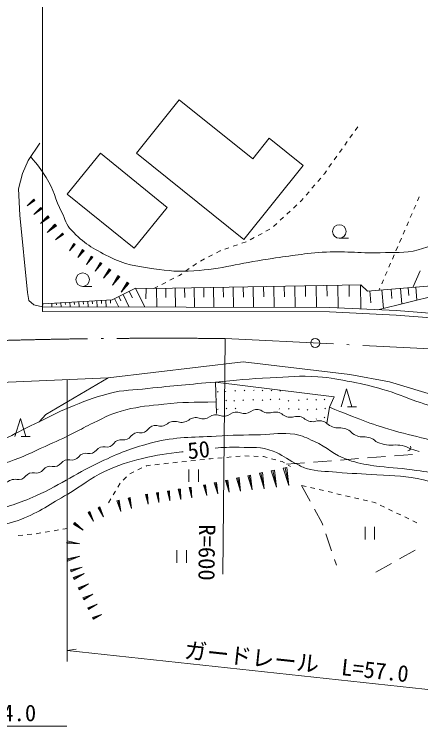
# Model space of a CAD drawing. Units: millimetres, scale not verified. Extents: x 40000 to 680000, y 20000 to 380000.
# Drawn here: x 429184 to 474196, y 259858 to 339386 of the extents above; entities that cross this region are included whole.
import ezdxf
from ezdxf.enums import TextEntityAlignment as Align

# ---------------------------------------------------------------- set-up
doc = ezdxf.new("R2010")
doc.units = ezdxf.units.MM
doc.header["$LTSCALE"] = 1000
doc.linetypes.add('LONG_DASHED_DOTTED', pattern=[15.25, 12, -1.5, 0.25, -1.5])
for name, color, linetype, lineweight in [('M-BGD', 7, 'Continuous', 13), ('M-BMK', 7, 'LONG_DASHED_DOTTED', 13), ('M-STR-HTXT', 7, 'Continuous', 13)]:
    doc.layers.add(name, color=color, linetype=linetype, lineweight=lineweight)
doc.styles.add('ＭＳ ゴシック', font='')
doc.styles.get('ＭＳ ゴシック').set_extended_font_data('MS Gothic')

msp = doc.modelspace()

# ---------------------------------------------------------------- linework, layer by layer
at = {"layer": 'M-BGD'}
for p, q in [((466942, 326525), (467232, 326932)), ((466361, 325711), (466652, 326118)), ((465781, 324896), (466071, 325303)), ((465200, 324082), (465490, 324489)), ((464619, 323268), (464910, 323675)), ((464039, 322454), (464329, 322861)), ((463450, 321646), (463527, 321737)), ((463527, 321737), (463748, 322047)), ((462152, 320125), (462476, 320505)), ((462801, 320885), (463125, 321266)), ((461502, 319364), (461827, 319744)), ((431324, 318925), (430599, 318175)), ((431324, 318925), (431458, 318767)), ((461000, 318776), (461178, 318984)), ((474043, 319182), (473845, 318723)), ((431391, 318846), (430599, 318175)), ((431458, 318767), (430599, 318175)), ((460101, 317942), (460467, 318282)), ((460834, 318622), (461000, 318776)), ((473647, 318264), (473448, 317805)), ((432100, 318009), (431327, 317209)), ((432171, 317924), (431327, 317209)), ((432243, 317840), (431327, 317209)), ((432100, 318009), (432243, 317840)), ((459367, 317263), (459734, 317602)), ((473250, 317346), (473052, 316887)), ((432885, 317082), (432063, 316232)), ((432961, 316993), (432063, 316232)), ((433037, 316903), (432063, 316232)), ((432885, 317082), (433037, 316903)), ((458633, 316583), (459000, 316923)), ((433679, 316145), (432808, 315244)), ((433760, 316050), (432808, 315244)), ((433840, 315955), (432808, 315244)), ((433679, 316145), (433840, 315955)), ((457900, 315903), (458267, 316243)), ((472853, 316428), (472655, 315969)), ((434499, 315178), (433755, 314409)), ((434567, 315097), (433755, 314409)), ((434636, 315016), (433755, 314409)), ((434499, 315178), (434636, 315016)), ((456180, 314899), (456621, 315135)), ((457062, 315370), (457503, 315605)), ((472457, 315510), (472258, 315051)), ((454375, 314049), (454847, 314214)), ((455298, 314429), (455739, 314664)), ((465186, 314601), (466186, 314601)), ((472060, 314592), (471862, 314133)), ((435779, 314034), (435287, 313193)), ((435858, 313977), (435287, 313193)), ((435936, 313920), (435287, 313193)), ((435779, 314034), (435936, 313920)), ((452487, 313390), (452959, 313554)), ((453431, 313719), (453903, 313884)), ((471663, 313674), (471465, 313215)), ((436740, 313334), (436223, 312450)), ((436823, 313274), (436223, 312450)), ((436905, 313214), (436223, 312450)), ((436740, 313334), (436905, 313214)), ((437710, 312628), (437166, 311701)), ((437796, 312565), (437166, 311701)), ((437710, 312628), (437882, 312502)), ((450685, 312532), (451128, 312765)), ((451570, 312997), (451984, 313214)), ((451984, 313214), (452015, 313225)), ((471267, 312756), (471068, 312297)), ((437882, 312502), (437166, 311701)), ((438687, 311917), (438118, 310945)), ((438777, 311851), (438118, 310945)), ((438868, 311785), (438118, 310945)), ((438687, 311917), (438868, 311785)), ((448963, 311523), (449373, 311809)), ((449799, 312068), (450242, 312300)), ((470870, 311838), (470671, 311379)), ((439672, 311199), (439077, 310183)), ((439767, 311130), (439077, 310183)), ((439861, 311061), (439077, 310183)), ((439672, 311199), (439861, 311061)), ((448143, 310950), (448553, 311236)), ((473348, 309162), (474153, 310993)), ((440666, 310476), (440045, 309415)), ((440764, 310404), (440045, 309415)), ((440863, 310332), (440045, 309415)), ((440666, 310476), (440863, 310332)), ((446420, 309943), (446865, 310172)), ((447309, 310400), (447484, 310490)), ((447484, 310490), (447733, 310664)), ((470473, 310920), (470275, 310461)), ((441667, 309746), (441020, 308641)), ((441771, 309671), (441020, 308641)), ((441874, 309596), (441020, 308641)), ((441667, 309746), (441874, 309596)), ((445530, 309486), (445975, 309715)), ((463814, 309374), (463835, 308168)), ((465020, 309395), (465065, 306892)), ((466272, 309418), (466294, 308166)), ((467523, 309440), (467571, 306771)), ((469467, 306680), (482465, 309914)), ((470076, 310002), (469878, 309543)), ((436753, 309264), (437753, 309264)), ((441918, 308714), (442259, 308018)), ((442615, 309055), (443632, 306976)), ((443772, 309041), (443757, 307883)), ((444641, 309029), (445086, 309258)), ((444929, 309034), (444966, 306974)), ((445959, 309053), (445978, 308023)), ((446989, 309071), (447027, 306970)), ((448040, 309090), (448059, 308040)), ((449091, 309109), (449129, 306966)), ((450163, 309128), (450182, 308057)), ((451234, 309148), (451274, 306962)), ((452327, 309167), (452347, 308074)), ((453420, 309187), (453460, 306957)), ((454535, 309207), (454555, 308092)), ((455650, 309227), (455691, 306953)), ((456787, 309247), (456807, 308111)), ((457923, 309268), (457965, 306949)), ((459083, 309289), (459104, 308129)), ((460242, 309309), (460285, 306944)), ((461425, 309331), (461446, 308148)), ((462608, 309352), (462651, 306940)), ((468577, 308768), (468687, 307438)), ((469680, 309084), (469579, 308851)), ((469908, 308878), (470076, 306831)), ((470931, 308963), (471015, 307939)), ((471954, 309047), (472096, 307334)), ((472811, 309118), (472882, 308261)), ((473667, 309188), (473786, 307754)), ((440287, 307916), (440744, 306982)), ((440754, 308145), (440983, 307678)), ((441221, 308373), (441903, 306980)), ((432284, 306498), (432285, 306998)), ((433329, 307387), (433353, 306996)), ((433828, 307417), (433840, 307221)), ((434328, 307446), (434354, 306994)), ((434827, 307476), (434840, 307250)), ((435326, 307506), (435356, 306992)), ((435825, 307535), (435840, 307279)), ((436324, 307565), (436358, 306990)), ((436823, 307594), (436840, 307307)), ((437322, 307624), (437360, 306989)), ((437821, 307654), (437840, 307336)), ((438321, 307683), (438362, 306987)), ((438820, 307713), (438840, 307365)), ((439319, 307743), (439364, 306985)), ((439818, 307772), (439840, 307393)), ((451691, 297557), (451762, 297627)), ((452560, 297589), (452631, 297660)), ((453595, 297671), (453666, 297742)), ((454645, 297703), (454716, 297773)), ((455667, 297722), (455738, 297793)), ((456630, 297714), (456700, 297785)), ((457648, 297694), (457719, 297765)), ((458586, 297677), (458657, 297747)), ((465379, 295942), (465979, 297942)), ((465979, 297942), (466579, 295942)), ((451529, 296743), (451577, 296790)), ((452601, 296582), (452672, 296653)), ((454511, 296644), (454582, 296715)), ((455594, 296664), (455664, 296735)), ((456640, 296619), (456711, 296690)), ((457528, 296725), (457599, 296796)), ((458523, 296734), (458594, 296805)), ((460672, 296634), (460742, 296705)), ((461580, 296729), (461650, 296800)), ((462575, 296665), (462645, 296736)), ((463512, 296717), (463583, 296788)), ((453495, 296565), (453565, 296636)), ((459511, 296555), (459581, 296626)), ((466079, 295942), (467079, 295942)), ((451675, 295620), (451746, 295691)), ((452659, 295715), (452730, 295786)), ((453661, 295708), (453732, 295779)), ((458520, 295686), (458573, 295739)), ((459563, 295661), (459633, 295731)), ((460655, 295637), (460726, 295708)), ((461616, 295550), (461687, 295621)), ((462619, 295630), (462690, 295700)), ((463570, 295705), (463640, 295776)), ((429247, 292657), (429847, 294657)), ((429847, 294657), (430447, 292657)), ((462629, 294566), (462673, 294610)), ((463505, 294705), (463575, 294776)), ((429947, 292657), (430947, 292657)), ((473080, 291286), (474032, 290980)), ((451724, 290249), (452221, 290295)), ((452719, 290340), (453217, 290386)), ((453715, 290432), (454213, 290477)), ((454712, 290494), (455212, 290479)), ((455711, 290464), (456211, 290449)), ((456711, 290433), (456769, 290431)), ((456769, 290431), (457196, 290316)), ((468301, 290274), (470295, 290427)), ((471292, 290504), (473286, 290658)), ((444762, 289515), (445259, 289575)), ((445755, 289634), (445976, 289661)), ((445976, 289661), (446252, 289689)), ((446750, 289741), (447247, 289793)), ((447744, 289845), (448241, 289897)), ((448739, 289949), (449236, 290000)), ((449733, 290052), (450231, 290104)), ((450728, 290156), (450905, 290174)), ((450905, 290174), (451226, 290204)), ((457678, 290186), (458161, 290056)), ((458644, 289926), (458848, 289871)), ((458848, 289871), (459096, 289722)), ((459327, 289583), (461321, 289737)), ((462318, 289814), (464312, 289967)), ((465309, 290044), (467303, 290197)), ((441982, 288516), (442423, 288728)), ((442874, 288945), (443324, 289162)), ((443775, 289378), (443827, 289404)), ((443827, 289404), (444266, 289456)), ((448527, 289009), (448527, 287609)), ((449577, 289009), (449577, 287609)), ((457641, 288855), (458015, 288934)), ((457641, 288855), (458225, 287027)), ((457828, 288894), (458225, 287027)), ((458015, 288934), (458225, 287027)), ((458983, 289140), (459376, 289224)), ((458983, 289140), (459598, 287215)), ((459180, 289182), (459598, 287215)), ((459376, 289224), (459598, 287215)), ((459524, 289465), (459783, 289310)), ((441251, 287818), (441613, 288163)), ((441974, 288509), (441982, 288516)), ((453788, 288035), (454079, 288097)), ((453788, 288035), (454243, 286611)), ((453933, 288066), (454243, 286611)), ((454079, 288097), (454243, 286611)), ((455042, 288302), (455362, 288370)), ((455042, 288302), (455542, 286736)), ((455202, 288336), (455542, 286736)), ((455362, 288370), (455542, 286736)), ((456326, 288575), (456675, 288649)), ((456326, 288575), (456872, 286864)), ((456500, 288612), (456872, 286864)), ((456675, 288649), (456872, 286864)), ((440646, 287034), (440902, 287463)), ((450132, 287258), (450367, 287308)), ((450132, 287258), (450499, 286107)), ((450249, 287283), (450499, 286107)), ((450367, 287308), (450499, 286107)), ((451338, 287514), (451587, 287567)), ((451338, 287514), (451728, 286292)), ((451463, 287541), (451728, 286292)), ((451587, 287567), (451728, 286292)), ((452558, 287774), (452823, 287830)), ((452558, 287774), (452972, 286480)), ((452691, 287802), (452972, 286480)), ((452823, 287830), (452972, 286480)), ((461014, 287227), (461969, 285469)), ((461014, 287227), (461501, 287113)), ((440134, 286174), (440390, 286604)), ((444926, 286425), (445148, 286459)), ((444926, 286425), (445207, 285334)), ((445037, 286442), (445207, 285334)), ((445148, 286459), (445207, 285334)), ((446135, 286611), (446359, 286645)), ((446135, 286611), (446419, 285506)), ((446247, 286628), (446419, 285506)), ((446359, 286645), (446419, 285506)), ((447346, 286797), (447573, 286831)), ((447346, 286797), (447634, 285678)), ((447460, 286814), (447634, 285678)), ((447573, 286831), (447634, 285678)), ((448561, 286983), (448790, 287018)), ((448561, 286983), (448851, 285858)), ((448676, 287000), (448851, 285858)), ((448790, 287018), (448851, 285858)), ((461988, 286999), (462475, 286885)), ((462962, 286771), (463449, 286657)), ((463935, 286543), (464422, 286429)), ((464909, 286315), (465396, 286201)), ((439622, 285315), (439878, 285745)), ((440550, 285540), (440797, 285600)), ((440550, 285540), (440973, 284333)), ((440674, 285570), (440973, 284333)), ((440797, 285600), (440973, 284333)), ((441774, 285837), (442011, 285894)), ((441774, 285837), (442180, 284681)), ((441893, 285866), (442180, 284681)), ((442011, 285894), (442180, 284681)), ((443720, 286240), (443939, 286274)), ((443720, 286240), (443998, 285163)), ((443830, 286257), (443998, 285163)), ((443939, 286274), (443998, 285163)), ((465883, 286087), (466370, 285973)), ((466856, 285859), (467343, 285745)), ((467830, 285631), (468317, 285517)), ((438459, 284767), (438671, 284867)), ((438459, 284767), (439066, 283755)), ((438565, 284817), (439066, 283755)), ((438671, 284867), (439066, 283755)), ((468804, 285403), (469124, 285328)), ((469124, 285328), (469278, 285254)), ((469729, 285037), (470180, 284821)), ((437358, 284248), (437560, 284343)), ((437358, 284248), (437935, 283285)), ((437459, 284295), (437935, 283285)), ((437560, 284343), (437935, 283285)), ((462446, 284591), (463273, 283069)), ((470631, 284605), (471082, 284389)), ((471532, 284173), (471983, 283957)), ((435744, 282932), (435897, 283127)), ((435897, 283127), (436798, 282262)), ((472434, 283740), (472885, 283524)), ((473336, 283308), (473787, 283092)), ((434567, 282378), (435060, 282461)), ((435744, 282932), (436798, 282262)), ((435820, 283029), (436798, 282262)), ((463273, 283069), (463359, 282815)), ((468045, 282645), (468045, 281245)), ((469095, 282645), (469095, 281245)), ((429618, 281687), (430115, 281735)), ((430613, 281783), (431111, 281831)), ((431608, 281885), (432101, 281967)), ((432594, 282050), (433087, 282132)), ((433580, 282214), (434074, 282296)), ((463682, 281868), (464327, 279975)), ((435006, 280822), (435045, 281101)), ((435006, 280822), (436420, 280766)), ((435026, 280961), (436420, 280766)), ((435045, 281101), (436420, 280766)), ((447192, 280065), (447192, 278665)), ((448242, 280065), (448242, 278665)), ((471849, 279086), (473597, 280057)), ((435025, 279113), (436428, 279408)), ((435068, 278977), (436428, 279408)), ((435111, 278841), (436428, 279408)), ((435111, 278841), (435025, 279113)), ((464649, 279029), (464864, 278399)), ((469226, 277629), (470975, 278600)), ((435410, 277897), (436713, 278171)), ((435490, 277645), (435410, 277897)), ((435450, 277771), (436713, 278171)), ((435490, 277645), (436713, 278171)), ((435690, 277034), (436924, 277489)), ((435805, 276799), (435690, 277034)), ((435747, 276917), (436924, 277489)), ((435805, 276799), (436924, 277489)), ((436239, 275906), (437408, 276337)), ((436293, 275794), (437408, 276337)), ((436348, 275683), (437408, 276337)), ((436348, 275683), (436239, 275906)), ((436782, 274790), (437888, 275197)), ((436833, 274684), (437888, 275197)), ((436885, 274579), (437888, 275197)), ((436885, 274579), (436782, 274790)), ((437319, 273686), (438362, 274070)), ((437416, 273487), (437319, 273686)), ((437368, 273586), (438362, 274070)), ((437416, 273487), (438362, 274070)), ((437851, 272594), (438831, 272955)), ((437896, 272500), (438831, 272955)), ((437942, 272407), (438831, 272955)), ((437942, 272407), (437851, 272594))]:
    msp.add_line(p, q, dxfattribs=at)
at = {"layer": 'M-BGD', "lineweight": 18}
for points in [[(454606, 314462), (442699, 324009), (447447, 329931), (455589, 323403), (457421, 325688), (461186, 322669)], [(435052, 319492), (442442, 313487), (446119, 318012), (438728, 324017)]]:
    msp.add_lwpolyline(points, close=True, dxfattribs=at)
at = {"layer": 'M-BGD'}
for points in [[(432285, 306998), (431328, 307232), (430790, 307699), (430627, 308587), (429797, 317147), (429645, 320062), (430070, 321763), (430708, 323221), (432014, 325134)], [(432285, 306998), (432331, 307328), (440017, 307784), (442615, 309056), (444641, 309029), (467585, 309441), (468308, 308746), (482465, 309914), (484567, 308279), (495361, 307505), (514016, 305970), (516357, 313694), (518055, 319656), (519121, 323762)], [(432285, 306998), (464126, 306937), (471509, 306582), (480234, 305910), (490104, 305200), (497211, 304489), (509449, 303390), (517661, 302415)], [(432284, 306498), (464114, 306437), (471478, 306083), (480197, 305412), (490061, 304702), (497163, 303991), (509397, 302893), (517602, 301918)], [(483281, 291232), (494157, 290631), (493890, 291766), (474274, 297637), (470737, 298705), (466334, 299505), (454524, 300906), (439563, 299154), (432654, 295074), (431943, 294284)], [(439563, 299154), (375712, 296388), (350157, 290718), (349657, 290719), (345159, 289802), (329413, 287934), (325524, 285478), (323471, 281886), (323668, 280464), (324774, 277543), (334048, 257993), (345722, 247657)], [(451593, 295199), (451450, 298670), (464630, 297047), (464110, 295882), (463808, 294098)]]:
    msp.add_lwpolyline(points, dxfattribs=at)
for centre in [(465186, 315351), (436753, 310014)]:
    msp.add_circle(centre, 750, dxfattribs=at)
at = {"layer": 'M-BGD', "lineweight": 18}
for centre, radius, start, end in [((451512, 293879), 1171, 67.96765, 126.60039), ((452391, 296050), 1171, 247.96765, 306.60039), ((453788, 294170), 1171, 67.96765, 126.60039), ((454667, 296341), 1171, 247.96765, 306.60039), ((456063, 294460), 1171, 67.96765, 126.60039), ((457346, 296611), 1359, 231.61737, 285.9647), ((458094, 293998), 1359, 51.61737, 105.9647), ((459782, 296129), 1359, 231.61737, 285.9647), ((446917, 293056), 1271, 71.75225, 127.97937), ((447714, 295470), 1271, 251.75225, 307.97937), ((449278, 293466), 1271, 71.75225, 127.97937), ((450116, 295759), 1171, 247.96765, 306.60039), ((460529, 293516), 1359, 51.61737, 105.9647), ((462217, 295646), 1359, 231.61737, 285.9647), ((462964, 293033), 1359, 51.61737, 105.9647), ((444788, 292912), 955, 79.96633, 145.05331), ((445353, 295060), 1271, 251.75225, 307.97937), ((465059, 295410), 1813, 226.36825, 273.30983), ((465269, 291791), 1813, 46.36825, 93.30983), ((441323, 293219), 955, 259.96633, 325.05331), ((442889, 292125), 955, 79.96633, 145.05331), ((443222, 294006), 955, 259.96633, 325.05331), ((467771, 294415), 1813, 226.36825, 273.30983), ((439424, 292432), 955, 259.96633, 325.05331), ((440990, 291338), 955, 79.96633, 145.05331), ((467980, 290795), 1813, 46.36825, 93.30983), ((470851, 294985), 3302, 240.62235, 275.2925), ((437500, 291735), 983, 258.06434, 322.19064), ((439054, 290529), 983, 78.06434, 142.19064), ((471460, 288408), 3302, 60.62235, 95.2925), ((435540, 291016), 983, 258.06434, 322.19064), ((437094, 289811), 983, 78.06434, 142.19064), ((433579, 290298), 983, 258.06434, 322.19064), ((435133, 289092), 983, 78.06434, 142.19064), ((431619, 289579), 983, 258.06434, 322.19064), ((433173, 288374), 983, 78.06434, 142.19064), ((429282, 286452), 1457, 83.17029, 135.62534), ((429658, 288861), 983, 258.06434, 322.19064), ((431212, 287655), 983, 78.06434, 142.19064)]:
    msp.add_arc(centre, radius, start, end, dxfattribs=at)
at = {"layer": 'M-BGD'}
for points, knots in [([(430989, 323632), (431843, 322638), (432106, 322278), (432705, 321330), (433589, 319929), (433692, 318938), (434442, 317461), (434839, 316680), (434902, 316120), (435508, 315487), (436877, 314055), (437882, 313452), (439653, 312565), (441453, 311664), (442635, 311505), (444628, 311223), (446340, 310981), (447324, 310871), (449050, 310986), (452305, 311204), (454071, 311823), (457301, 312289), (459639, 312627), (460946, 312867), (463302, 313039), (465793, 313222), (467201, 312917), (469698, 313000), (471351, 313054), (472324, 312886), (473922, 313316), (475308, 313688), (476120, 313996), (477238, 314895), (479057, 316357), (479704, 317592), (481028, 319514), (482301, 321360), (483068, 322383), (484029, 324409), (485290, 327070), (486008, 328589), (486753, 331437), (487121, 332842), (487328, 333656), (487345, 335109), (487363, 336572), (487216, 337192), (486832, 338820)], [0, 0, 0, 0, 1, 1, 1, 2, 2, 2, 3, 3, 3, 4, 4, 4, 5, 5, 5, 6, 6, 6, 7, 7, 7, 8, 8, 8, 9, 9, 9, 10, 10, 10, 11, 11, 11, 12, 12, 12, 13, 13, 13, 14, 14, 14, 15, 15, 15, 16, 16, 16, 16]), ([(373101, 267348), (375169, 267459), (375866, 267511), (377618, 267297), (379206, 267103), (380041, 266677), (381621, 266425), (382517, 266282), (383023, 266164), (383931, 266168), (385301, 266174), (386102, 266154), (387421, 266527), (389069, 266994), (389844, 267682), (391270, 268631), (392740, 269610), (393423, 270352), (394760, 271506), (396114, 272674), (396704, 273530), (398147, 274585), (399858, 275836), (401043, 276179), (402869, 277254), (404426, 278170), (405465, 278470), (406806, 279679), (407663, 280452), (407993, 281037), (408675, 281969), (409807, 283517), (410148, 284607), (411431, 286033), (412475, 287194), (413264, 287685), (414655, 288393), (416360, 289261), (417473, 289392), (419327, 289865), (421505, 290420), (422835, 290315), (424957, 291056), (427795, 292047), (429223, 293005), (431943, 294284), (433212, 294881), (433894, 295278), (435184, 295827), (436898, 296557), (437883, 296933), (439685, 297407), (441324, 297838), (442304, 297768), (443988, 297959), (446897, 298289), (448533, 298415), (451450, 298670), (453827, 298878), (455157, 299034), (457540, 299143), (459591, 299238), (460746, 299410), (462794, 299265), (464290, 299159), (465119, 298978), (466590, 298688), (467942, 298421), (468702, 298265), (470022, 297868), (471516, 297418), (472314, 297045), (473788, 296532), (475966, 295772), (477185, 295343), (479376, 294618), (481302, 293981), (482411, 293711), (484326, 293039), (485448, 292645), (486067, 292396), (487180, 291976), (487774, 291752), (488231, 291828), (488699, 291399), (488886, 291228), (488978, 291142), (489126, 290909)], [0, 0, 0, 0, 1, 1, 1, 2, 2, 2, 3, 3, 3, 4, 4, 4, 5, 5, 5, 6, 6, 6, 7, 7, 7, 8, 8, 8, 9, 9, 9, 10, 10, 10, 11, 11, 11, 12, 12, 12, 13, 13, 13, 14, 14, 14, 15, 15, 15, 16, 16, 16, 17, 17, 17, 18, 18, 18, 19, 19, 19, 20, 20, 20, 21, 21, 21, 22, 22, 22, 23, 23, 23, 24, 24, 24, 25, 25, 25, 26, 26, 26, 27, 27, 27, 28, 28, 28, 29, 29, 29, 29]), ([(409414, 280285), (411048, 281733), (411523, 282175), (412992, 283234), (414214, 284115), (414932, 284565), (416225, 285338), (417480, 286089), (418168, 286553), (419510, 287135), (421138, 287842), (422121, 288062), (423821, 288572), (425670, 289127), (426767, 289232), (428594, 289855), (430201, 290403), (431045, 290862), (432598, 291549), (433853, 292103), (434551, 292426), (435780, 293037), (436631, 293460), (437073, 293765), (437935, 294166), (439306, 294804), (440059, 295249), (441528, 295603), (443143, 295992), (444085, 296042), (445737, 296219), (448011, 296464), (448821, 296444), (451588, 296476)], [0, 0, 0, 0, 1, 1, 1, 2, 2, 2, 3, 3, 3, 4, 4, 4, 5, 5, 5, 6, 6, 6, 7, 7, 7, 8, 8, 8, 9, 9, 9, 10, 10, 10, 11, 11, 11, 11]), ([(464110, 295882), (467418, 294563), (468360, 294131), (471183, 293309), (472818, 292834), (473765, 292677), (475404, 292216), (476585, 291884), (477258, 291725), (478411, 291305), (480219, 290647), (480836, 290245), (482833, 289133)], [0, 0, 0, 0, 1, 1, 1, 2, 2, 2, 3, 3, 3, 4, 4, 4, 4]), ([(411604, 275701), (413214, 277717), (413794, 278519), (415607, 279858), (417123, 280978), (418094, 281451), (419816, 282219), (422306, 283329), (423903, 283404), (426488, 284272), (428483, 284942), (429651, 285200), (431569, 286068), (434600, 287440), (436087, 288639), (439114, 290020), (441150, 290949), (442335, 291413), (444503, 291970), (447177, 292658), (448779, 292507), (451534, 292689), (453455, 292816), (454536, 292804), (456461, 292843), (457945, 292873), (458793, 293120), (460259, 292894), (461124, 292761), (461559, 292470), (462363, 292124), (463916, 291457), (464558, 290585), (466161, 290053), (467246, 289693), (467887, 289588), (469016, 289415), (470667, 289162), (471615, 289197), (473268, 288959), (474523, 288779), (475239, 288704), (476457, 288352), (477684, 287997), (478392, 287784), (479494, 287137), (480804, 286368), (481364, 285680), (482531, 284708), (483758, 283684), (484274, 282883), (485628, 282035), (487120, 281101), (488067, 280668), (489789, 280304), (491636, 279914), (492733, 279979), (494618, 280091), (495991, 280174), (496750, 280337), (498110, 280547), (500756, 280957), (502212, 281345), (504852, 281792), (510827, 282804), (514186, 283299), (520189, 284131), (522354, 284431), (523582, 284489), (525746, 284799), (527570, 285060), (528588, 285244), (530393, 285619), (532456, 286047), (533144, 286241), (535630, 286911)], [0, 0, 0, 0, 1, 1, 1, 2, 2, 2, 3, 3, 3, 4, 4, 4, 5, 5, 5, 6, 6, 6, 7, 7, 7, 8, 8, 8, 9, 9, 9, 10, 10, 10, 11, 11, 11, 12, 12, 12, 13, 13, 13, 14, 14, 14, 15, 15, 15, 16, 16, 16, 17, 17, 17, 18, 18, 18, 19, 19, 19, 20, 20, 20, 21, 21, 21, 22, 22, 22, 23, 23, 23, 24, 24, 24, 25, 25, 25, 25])]:
    msp.add_open_spline(points, degree=3, knots=knots, dxfattribs=at)
at = {"layer": 'M-BGD', "lineweight": 18}
for points, knots in [([(451444, 291371), (452247, 291435), (453084, 291465), (454106, 291449), (455581, 291425), (456479, 291541), (457857, 291014), (458856, 290632), (459309, 290190), (460265, 289712), (460752, 289468), (461003, 289265), (461528, 289119), (462802, 288767), (463570, 288822), (464884, 288685), (466621, 288504), (467606, 288560), (469345, 288409), (471369, 288232), (472544, 288340), (474517, 287856), (476756, 287307), (478075, 286945), (480005, 285685), (481613, 284635), (482083, 283510), (483598, 282329), (484599, 281548), (485159, 281064), (486322, 280552), (487859, 279876), (488810, 279685), (490467, 279407), (492462, 279074), (493622, 279024), (495639, 279170), (497586, 279312), (498652, 279617), (500574, 279960), (503236, 280436), (504690, 280908), (507365, 281302), (510158, 281714), (511736, 281858), (514550, 282092), (517767, 282360), (519574, 282496), (522801, 282566), (526024, 282635), (527832, 282540), (531053, 282408), (534449, 282268), (536356, 282194), (539738, 281855), (542980, 281530), (544767, 281111), (547990, 280631), (552784, 279917), (554282, 279690), (560260, 278789)], [0, 0, 0, 0, 1, 1, 1, 2, 2, 2, 3, 3, 3, 4, 4, 4, 5, 5, 5, 6, 6, 6, 7, 7, 7, 8, 8, 8, 9, 9, 9, 10, 10, 10, 11, 11, 11, 12, 12, 12, 13, 13, 13, 14, 14, 14, 15, 15, 15, 16, 16, 16, 17, 17, 17, 18, 18, 18, 19, 19, 19, 20, 20, 20, 20]), ([(472778, 291042), (472913, 291102), (473031, 291143), (473080, 291286), (473118, 291396), (473102, 291476), (473069, 291584)], [0, 0, 0, 0, 1, 1, 1, 2, 2, 2, 2]), ([(412494, 272498), (412700, 272620), (412765, 272682), (412928, 272814), (413554, 273320), (413659, 273836), (414152, 274472), (415342, 276006), (415906, 276961), (417271, 278341), (418152, 279232), (418822, 279546), (419916, 280157), (421430, 281003), (422341, 281378), (423983, 281934), (426247, 282700), (427683, 282593), (429905, 283474), (432054, 284325), (433111, 285128), (435116, 286277), (436732, 287202), (437494, 287979), (439183, 288764), (440753, 289494), (441686, 289811), (443367, 290225), (445051, 290639), (446029, 290717), (447750, 290935), (447800, 290942), (447849, 290948), (447898, 290954)], [0, 0, 0, 0, 1, 1, 1, 2, 2, 2, 3, 3, 3, 4, 4, 4, 5, 5, 5, 6, 6, 6, 7, 7, 7, 8, 8, 8, 9, 9, 9, 10, 10, 10, 11, 11, 11, 11])]:
    msp.add_open_spline(points, degree=3, knots=knots, dxfattribs=at)
at = {"layer": 'M-BMK'}
msp.add_line((452553, 303490), (487417, 301769), dxfattribs=at)
at = {"layer": 'M-BMK', "linetype": 'Continuous'}
msp.add_circle((462512, 302998), 500, dxfattribs=at)
at = {"layer": 'M-BMK'}
msp.add_arc((445703, -334113), 637640, 89.38448, 92.02695, dxfattribs=at)
at = {"layer": 'M-STR-HTXT'}
for p, q in [((432285, 306998), (432285, 343579)), ((452553, 303490), (452273, 277402)), ((435026, 298958), (435026, 267724)), ((435026, 268965), (436047, 269106)), ((435026, 268965), (485730, 263481))]:
    msp.add_line(p, q, dxfattribs=at)
msp.add_lwpolyline([(399721, 297428), (399721, 260573), (434987, 260573)], dxfattribs=at)

# ---------------------------------------------------------------- texts
at = {"layer": 'M-BGD', "style": 'ＭＳ ゴシック'}
msp.add_text('50', height=1833, rotation=5.925, dxfattribs=at).set_placement((449604, 291171), align=Align.MIDDLE_CENTER)
at = {"layer": 'M-STR-HTXT', "style": 'ＭＳ ゴシック'}
msp.add_text('R=600', height=1833, rotation=269.433, dxfattribs=at).set_placement((450520, 279801), align=Align.MIDDLE_CENTER)
msp.add_text('ガードレール\u3000L=57.0', height=1833, rotation=353.828, dxfattribs=at).set_placement((460290, 266232), align=Align.BOTTOM_CENTER)
msp.add_text('ヒューム管\u3000φ300  L=4.0', height=1833, dxfattribs=at).set_placement((416917, 260573), align=Align.BOTTOM_CENTER)

doc.saveas('drawing.dxf')
